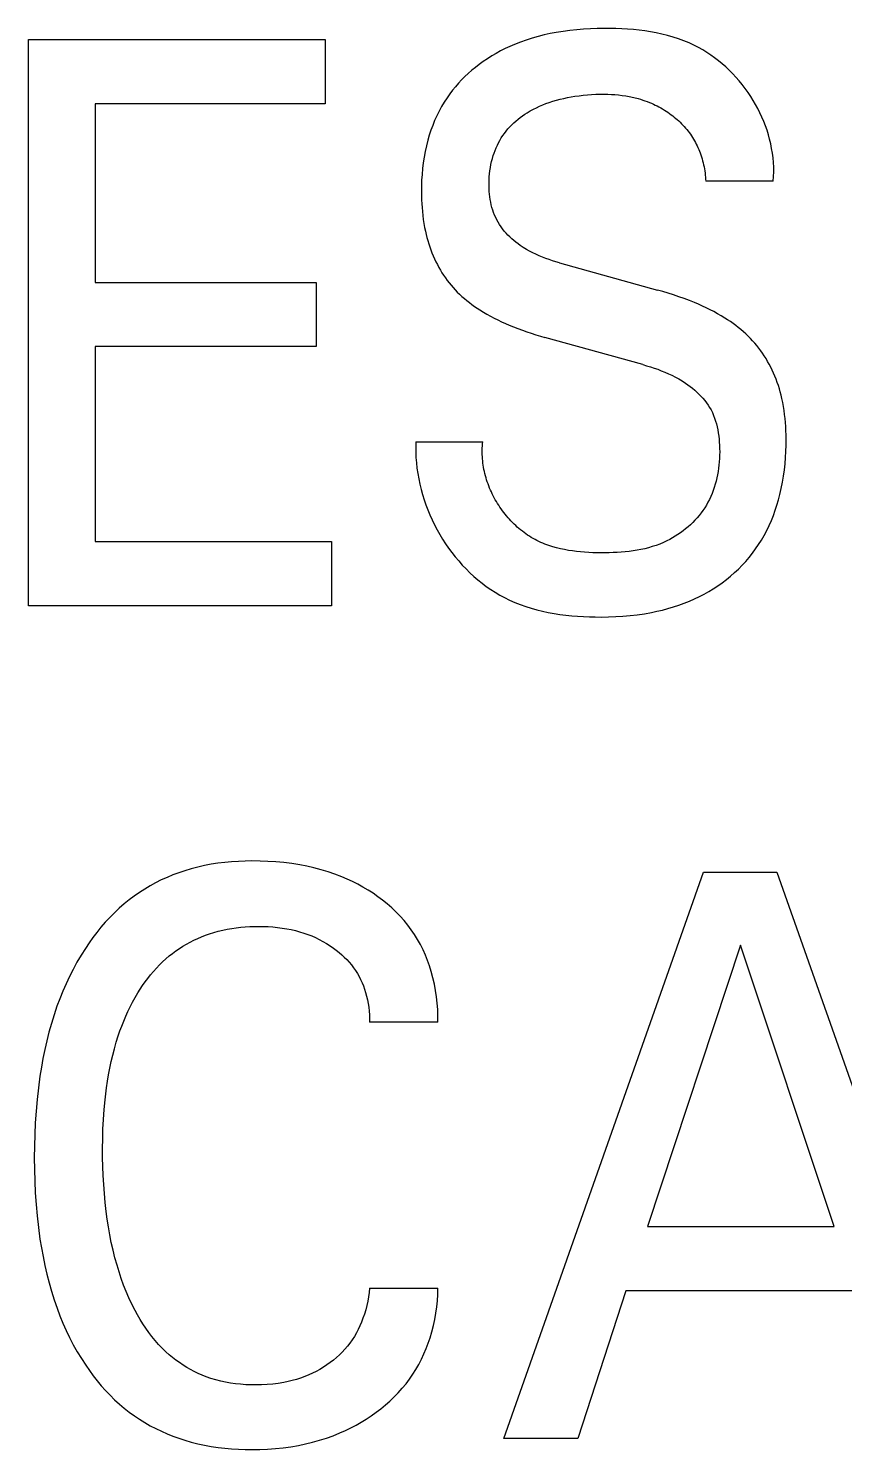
# Model space of a CAD drawing. Extents: x 10 to 622, y -523 to 292.
# Drawn here: x 264.551 to 265.048, y 101.965 to 102.829 of the extents above; entities that cross this region are included whole.
import ezdxf

# ---------------------------------------------------------------- set-up
doc = ezdxf.new("R2010")
doc.units = 0
doc.header["$LTSCALE"] = 5
doc.header["$MEASUREMENT"] = 0
doc.layers.get('0').update_dxf_attribs({"linetype": 'CONTINUOUS'})

msp = doc.modelspace()

# ---------------------------------------------------------------- linework, layer by layer
at = {"color": 7, "linetype": 'Continuous'}
for p, q in [((264.87226, 102.8264), (264.86855, 102.82569)), ((264.87637, 102.82707), (264.87226, 102.8264)), ((264.88051, 102.82763), (264.87637, 102.82707)), ((264.88466, 102.82807), (264.88051, 102.82763)), ((264.88882, 102.8284), (264.88466, 102.82807)), ((264.893, 102.82864), (264.88882, 102.8284)), ((264.8972, 102.82878), (264.893, 102.82864)), ((264.90142, 102.82884), (264.8972, 102.82878)), ((264.90495, 102.82883), (264.90142, 102.82884)), ((264.90848, 102.82876), (264.90495, 102.82883)), ((264.91202, 102.82863), (264.90848, 102.82876)), ((264.91556, 102.82842), (264.91202, 102.82863)), ((264.9191, 102.82815), (264.91556, 102.82842)), ((264.92262, 102.82778), (264.9191, 102.82815)), ((264.92613, 102.82734), (264.92262, 102.82778)), ((264.92961, 102.8268), (264.92613, 102.82734)), ((264.93307, 102.82616), (264.92961, 102.8268)), ((264.93651, 102.82542), (264.93307, 102.82616)), ((264.55126, 102.47779), (264.55126, 102.82201)), ((264.55126, 102.82201), (264.73169, 102.82201)), ((264.73169, 102.82201), (264.73169, 102.78298)), ((264.84401, 102.81785), (264.8412, 102.81654)), ((264.84687, 102.81908), (264.84401, 102.81785)), ((264.85039, 102.82047), (264.84687, 102.81908)), ((264.85395, 102.82174), (264.85039, 102.82047)), ((264.85756, 102.8229), (264.85395, 102.82174)), ((264.8612, 102.82394), (264.85756, 102.8229)), ((264.86486, 102.82487), (264.8612, 102.82394)), ((264.86855, 102.82569), (264.86486, 102.82487)), ((264.9399, 102.82458), (264.93651, 102.82542)), ((264.94326, 102.82361), (264.9399, 102.82458)), ((264.94657, 102.82253), (264.94326, 102.82361)), ((264.94984, 102.82132), (264.94657, 102.82253)), ((264.95305, 102.81999), (264.94984, 102.82132)), ((264.9562, 102.81851), (264.95305, 102.81999)), ((264.95876, 102.81719), (264.9562, 102.81851)), ((264.83036, 102.81044), (264.82778, 102.80871)), ((264.833, 102.81209), (264.83036, 102.81044)), ((264.83569, 102.81366), (264.833, 102.81209)), ((264.83842, 102.81514), (264.83569, 102.81366)), ((264.8412, 102.81654), (264.83842, 102.81514)), ((264.96128, 102.81576), (264.95876, 102.81719)), ((264.96375, 102.81425), (264.96128, 102.81576)), ((264.96617, 102.81265), (264.96375, 102.81425)), ((264.96854, 102.81096), (264.96617, 102.81265)), ((264.97085, 102.80919), (264.96854, 102.81096)), ((264.9731, 102.80734), (264.97085, 102.80919)), ((264.81874, 102.80151), (264.81668, 102.79958)), ((264.82085, 102.80337), (264.81874, 102.80151)), ((264.82303, 102.80516), (264.82085, 102.80337)), ((264.82526, 102.80689), (264.82303, 102.80516)), ((264.82778, 102.80871), (264.82526, 102.80689)), ((264.9753, 102.80541), (264.9731, 102.80734)), ((264.97743, 102.80341), (264.9753, 102.80541)), ((264.9795, 102.80133), (264.97743, 102.80341)), ((264.98151, 102.79919), (264.9795, 102.80133)), ((264.8109, 102.79342), (264.80912, 102.79123)), ((264.81276, 102.79553), (264.8109, 102.79342)), ((264.81468, 102.79759), (264.81276, 102.79553)), ((264.81668, 102.79958), (264.81468, 102.79759)), ((264.98344, 102.79698), (264.98151, 102.79919)), ((264.98531, 102.7947), (264.98344, 102.79698)), ((264.9871, 102.79237), (264.98531, 102.7947)), ((264.98882, 102.78998), (264.9871, 102.79237)), ((264.59175, 102.78298), (264.59175, 102.67442)), ((264.73169, 102.78298), (264.59175, 102.78298)), ((264.80408, 102.78404), (264.80247, 102.78133)), ((264.8058, 102.78669), (264.80408, 102.78404)), ((264.80742, 102.78899), (264.8058, 102.78669)), ((264.80912, 102.79123), (264.80742, 102.78899)), ((264.86401, 102.78236), (264.86597, 102.78313)), ((264.86597, 102.78313), (264.86794, 102.78385)), ((264.86794, 102.78385), (264.87012, 102.78456)), ((264.87012, 102.78456), (264.87232, 102.78521)), ((264.87232, 102.78521), (264.87454, 102.7858)), ((264.87454, 102.7858), (264.87677, 102.78632)), ((264.87677, 102.78632), (264.87902, 102.7868)), ((264.87902, 102.7868), (264.88127, 102.78722)), ((264.88127, 102.78722), (264.88354, 102.78759)), ((264.88354, 102.78759), (264.88608, 102.78794)), ((264.88608, 102.78794), (264.88862, 102.78824)), ((264.88862, 102.78824), (264.89117, 102.78847)), ((264.89117, 102.78847), (264.89373, 102.78865)), ((264.89373, 102.78865), (264.89629, 102.78877)), ((264.89629, 102.78877), (264.89885, 102.78883)), ((264.89885, 102.78883), (264.90142, 102.78883)), ((264.90142, 102.78883), (264.90359, 102.78879)), ((264.90359, 102.78879), (264.90577, 102.7887)), ((264.90577, 102.7887), (264.90794, 102.78857)), ((264.90794, 102.78857), (264.91011, 102.78838)), ((264.91011, 102.78838), (264.91227, 102.78813)), ((264.91227, 102.78813), (264.91443, 102.78782)), ((264.91443, 102.78782), (264.91657, 102.78745)), ((264.91657, 102.78745), (264.91935, 102.78686)), ((264.91935, 102.78686), (264.9221, 102.78615)), ((264.9221, 102.78615), (264.92347, 102.78575)), ((264.92347, 102.78575), (264.92482, 102.78532)), ((264.92482, 102.78532), (264.92617, 102.78486)), ((264.92617, 102.78486), (264.9275, 102.78437)), ((264.9275, 102.78437), (264.92883, 102.78385)), ((264.92883, 102.78385), (264.93014, 102.7833)), ((264.93014, 102.7833), (264.93129, 102.78279)), ((264.99047, 102.78753), (264.98882, 102.78998)), ((264.99199, 102.7851), (264.99047, 102.78753)), ((264.99344, 102.78262), (264.99199, 102.7851)), ((264.79957, 102.77572), (264.79827, 102.77284)), ((264.80096, 102.77855), (264.79957, 102.77572)), ((264.80247, 102.78133), (264.80096, 102.77855)), ((264.84899, 102.77364), (264.85035, 102.7747)), ((264.85035, 102.7747), (264.85175, 102.77571)), ((264.85175, 102.77571), (264.85318, 102.77668)), ((264.85318, 102.77668), (264.85463, 102.77761)), ((264.85463, 102.77761), (264.85645, 102.77869)), ((264.85645, 102.77869), (264.85829, 102.7797)), ((264.85829, 102.7797), (264.86017, 102.78065)), ((264.86017, 102.78065), (264.86208, 102.78154)), ((264.86208, 102.78154), (264.86401, 102.78236)), ((264.93129, 102.78279), (264.93243, 102.78225)), ((264.93243, 102.78225), (264.93356, 102.78169)), ((264.93356, 102.78169), (264.93467, 102.78111)), ((264.93467, 102.78111), (264.93578, 102.7805)), ((264.93578, 102.7805), (264.93687, 102.77988)), ((264.93687, 102.77988), (264.93795, 102.77922)), ((264.93795, 102.77922), (264.93901, 102.77855)), ((264.93901, 102.77855), (264.94006, 102.77785)), ((264.94006, 102.77785), (264.9411, 102.77713)), ((264.9411, 102.77713), (264.94212, 102.77639)), ((264.94212, 102.77639), (264.94307, 102.77567)), ((264.94307, 102.77567), (264.94401, 102.77493)), ((264.94401, 102.77493), (264.94493, 102.77416)), ((264.9948, 102.7801), (264.99344, 102.78262)), ((264.99609, 102.77753), (264.9948, 102.7801)), ((264.99729, 102.77493), (264.99609, 102.77753)), ((264.99841, 102.77229), (264.99729, 102.77493)), ((264.79599, 102.76695), (264.795, 102.76394)), ((264.79708, 102.76991), (264.79599, 102.76695)), ((264.79827, 102.77284), (264.79708, 102.76991)), ((264.84068, 102.76502), (264.84169, 102.76636)), ((264.84169, 102.76636), (264.84279, 102.76769)), ((264.84279, 102.76769), (264.84394, 102.76897)), ((264.84394, 102.76897), (264.84513, 102.7702)), ((264.84513, 102.7702), (264.84638, 102.7714)), ((264.84638, 102.7714), (264.84766, 102.77254)), ((264.84766, 102.77254), (264.84899, 102.77364)), ((264.94493, 102.77416), (264.94584, 102.77338)), ((264.94584, 102.77338), (264.94673, 102.77258)), ((264.94673, 102.77258), (264.9476, 102.77176)), ((264.9476, 102.77176), (264.94845, 102.77092)), ((264.94845, 102.77092), (264.94929, 102.77007)), ((264.94929, 102.77007), (264.9501, 102.76919)), ((264.9501, 102.76919), (264.95089, 102.76829)), ((264.95089, 102.76829), (264.95166, 102.76738)), ((264.95166, 102.76738), (264.9524, 102.76645)), ((264.9524, 102.76645), (264.95312, 102.76549)), ((264.99944, 102.76962), (264.99841, 102.77229)), ((265.00038, 102.76691), (264.99944, 102.76962)), ((265.00123, 102.76418), (265.00038, 102.76691)), ((264.79324, 102.7575), (264.79249, 102.75406)), ((264.79412, 102.76091), (264.79324, 102.7575)), ((264.795, 102.76394), (264.79412, 102.76091)), ((264.8357, 102.75622), (264.8364, 102.75776)), ((264.8364, 102.75776), (264.83715, 102.75928)), ((264.83715, 102.75928), (264.83795, 102.76076)), ((264.83795, 102.76076), (264.83881, 102.76222)), ((264.83881, 102.76222), (264.83971, 102.76364)), ((264.83971, 102.76364), (264.84068, 102.76502)), ((264.95312, 102.76549), (264.9538, 102.76454)), ((264.9538, 102.76454), (264.95446, 102.76357)), ((264.95446, 102.76357), (264.9551, 102.76259)), ((264.9551, 102.76259), (264.95571, 102.76159)), ((264.95571, 102.76159), (264.95629, 102.76057)), ((264.95629, 102.76057), (264.95686, 102.75954)), ((264.95686, 102.75954), (264.95739, 102.7585)), ((264.95739, 102.7585), (264.95791, 102.75744)), ((264.95791, 102.75744), (264.9584, 102.75637)), ((265.00198, 102.76143), (265.00123, 102.76418)), ((265.00264, 102.75865), (265.00198, 102.76143)), ((265.0032, 102.75585), (265.00264, 102.75865)), ((264.79186, 102.7506), (264.79133, 102.74712)), ((264.79249, 102.75406), (264.79186, 102.7506)), ((264.83292, 102.74787), (264.83339, 102.74968)), ((264.83339, 102.74968), (264.83393, 102.75148)), ((264.83393, 102.75148), (264.83447, 102.75308)), ((264.83447, 102.75308), (264.83506, 102.75466)), ((264.83506, 102.75466), (264.8357, 102.75622)), ((264.9584, 102.75637), (264.95886, 102.75529)), ((264.95886, 102.75529), (264.9593, 102.7542)), ((264.9593, 102.7542), (264.95972, 102.7531)), ((264.95972, 102.7531), (264.96011, 102.752)), ((264.96011, 102.752), (264.96051, 102.75079)), ((264.96051, 102.75079), (264.96088, 102.74958)), ((264.96088, 102.74958), (264.96122, 102.74836)), ((264.96122, 102.74836), (264.96153, 102.74713)), ((265.00366, 102.75303), (265.0032, 102.75585)), ((265.00402, 102.75019), (265.00366, 102.75303)), ((265.00428, 102.74735), (265.00402, 102.75019)), ((264.7906, 102.74012), (264.79038, 102.7366)), ((264.79092, 102.74363), (264.7906, 102.74012)), ((264.79133, 102.74712), (264.79092, 102.74363)), ((264.83149, 102.73862), (264.83165, 102.74049)), ((264.83165, 102.74049), (264.83188, 102.74235)), ((264.83188, 102.74235), (264.83216, 102.74421)), ((264.83216, 102.74421), (264.83251, 102.74604)), ((264.83251, 102.74604), (264.83292, 102.74787)), ((264.96153, 102.74713), (264.96182, 102.74589)), ((264.96182, 102.74589), (264.96208, 102.74465)), ((264.96208, 102.74465), (264.96231, 102.74341)), ((264.96231, 102.74341), (264.96251, 102.74216)), ((264.96251, 102.74216), (264.96268, 102.74091)), ((264.96268, 102.74091), (264.96283, 102.73966)), ((264.96283, 102.73966), (264.96295, 102.7384)), ((265.00443, 102.74449), (265.00428, 102.74735)), ((265.0044, 102.73876), (265.00447, 102.74163)), ((265.00447, 102.74163), (265.00443, 102.74449)), ((264.79026, 102.73308), (264.79022, 102.72955)), ((264.79038, 102.7366), (264.79026, 102.73308)), ((264.83133, 102.73486), (264.83138, 102.73674)), ((264.83134, 102.73297), (264.83133, 102.73486)), ((264.8314, 102.73132), (264.83134, 102.73297)), ((264.83138, 102.73674), (264.83149, 102.73862)), ((264.8315, 102.72968), (264.8314, 102.73132)), ((264.96295, 102.7384), (264.96304, 102.73715)), ((264.96304, 102.73715), (264.9631, 102.73589)), ((265.00422, 102.73589), (264.9631, 102.73589)), ((265.00422, 102.73589), (265.0044, 102.73876)), ((264.79022, 102.72955), (264.79025, 102.72713)), ((264.79025, 102.72713), (264.79032, 102.72471)), ((264.79032, 102.72471), (264.79043, 102.72229)), ((264.83165, 102.72803), (264.8315, 102.72968)), ((264.83184, 102.7264), (264.83165, 102.72803)), ((264.83209, 102.72477), (264.83184, 102.7264)), ((264.83238, 102.72315), (264.83209, 102.72477)), ((264.83274, 102.72155), (264.83238, 102.72315)), ((264.79043, 102.72229), (264.79059, 102.71988)), ((264.79059, 102.71988), (264.7908, 102.71747)), ((264.7908, 102.71747), (264.79105, 102.71506)), ((264.79105, 102.71506), (264.79137, 102.71267)), ((264.83314, 102.71996), (264.83274, 102.72155)), ((264.83361, 102.7184), (264.83314, 102.71996)), ((264.83414, 102.71685), (264.83361, 102.7184)), ((264.83473, 102.71534), (264.83414, 102.71685)), ((264.83538, 102.71385), (264.83473, 102.71534)), ((264.8361, 102.71239), (264.83538, 102.71385)), ((264.79137, 102.71267), (264.79173, 102.71028)), ((264.79173, 102.71028), (264.79216, 102.7079)), ((264.79216, 102.7079), (264.79265, 102.70554)), ((264.79265, 102.70554), (264.79309, 102.70362)), ((264.83688, 102.71097), (264.8361, 102.71239)), ((264.83773, 102.70959), (264.83688, 102.71097)), ((264.83864, 102.70824), (264.83773, 102.70959)), ((264.83961, 102.70693), (264.83864, 102.70824)), ((264.84064, 102.70565), (264.83961, 102.70693)), ((264.84171, 102.70442), (264.84064, 102.70565)), ((264.79309, 102.70362), (264.79357, 102.70171)), ((264.79357, 102.70171), (264.7941, 102.69982)), ((264.7941, 102.69982), (264.79467, 102.69793)), ((264.79467, 102.69793), (264.79528, 102.69606)), ((264.84283, 102.70322), (264.84171, 102.70442)), ((264.84399, 102.70206), (264.84283, 102.70322)), ((264.8452, 102.70094), (264.84399, 102.70206)), ((264.84644, 102.69986), (264.8452, 102.70094)), ((264.84772, 102.69882), (264.84644, 102.69986)), ((264.84903, 102.69782), (264.84772, 102.69882)), ((264.85037, 102.69686), (264.84903, 102.69782)), ((264.85219, 102.69565), (264.85037, 102.69686)), ((264.79528, 102.69606), (264.79594, 102.69421)), ((264.79594, 102.69421), (264.79664, 102.69237)), ((264.79664, 102.69237), (264.79739, 102.69055)), ((264.79739, 102.69055), (264.79819, 102.68874)), ((264.79819, 102.68874), (264.79903, 102.68696)), ((264.85405, 102.69451), (264.85219, 102.69565)), ((264.85595, 102.69344), (264.85405, 102.69451)), ((264.85788, 102.69244), (264.85595, 102.69344)), ((264.85984, 102.6915), (264.85788, 102.69244)), ((264.86183, 102.69062), (264.85984, 102.6915)), ((264.86384, 102.68979), (264.86183, 102.69062)), ((264.86587, 102.68901), (264.86384, 102.68979)), ((264.86792, 102.68829), (264.86587, 102.68901)), ((264.86998, 102.68761), (264.86792, 102.68829)), ((264.79903, 102.68696), (264.79992, 102.68521)), ((264.79992, 102.68521), (264.80081, 102.68355)), ((264.80081, 102.68355), (264.80175, 102.68192)), ((264.80175, 102.68192), (264.80273, 102.68032)), ((264.80273, 102.68032), (264.80375, 102.67874)), ((264.87206, 102.68697), (264.86998, 102.68761)), ((264.87414, 102.68637), (264.87206, 102.68697)), ((264.87414, 102.68637), (264.93373, 102.66978)), ((264.59175, 102.67442), (264.72623, 102.67442)), ((264.72623, 102.67442), (264.72623, 102.63539)), ((264.80375, 102.67874), (264.80482, 102.67719)), ((264.80482, 102.67719), (264.80592, 102.67567)), ((264.80592, 102.67567), (264.80707, 102.67418)), ((264.80707, 102.67418), (264.80825, 102.67272)), ((264.80825, 102.67272), (264.80948, 102.6713)), ((264.80948, 102.6713), (264.81074, 102.66991)), ((264.81074, 102.66991), (264.81204, 102.66856)), ((264.81204, 102.66856), (264.81344, 102.6672)), ((264.81344, 102.6672), (264.81487, 102.66588)), ((264.81487, 102.66588), (264.81634, 102.6646)), ((264.81634, 102.6646), (264.81785, 102.66336)), ((264.81785, 102.66336), (264.81939, 102.66215)), ((264.81939, 102.66215), (264.82095, 102.66098)), ((264.93701, 102.66885), (264.93373, 102.66978)), ((264.94028, 102.66786), (264.93701, 102.66885)), ((264.94354, 102.66683), (264.94028, 102.66786)), ((264.94678, 102.66574), (264.94354, 102.66683)), ((264.94999, 102.66459), (264.94678, 102.66574)), ((264.95319, 102.66339), (264.94999, 102.66459)), ((264.95636, 102.66211), (264.95319, 102.66339)), ((264.95874, 102.6611), (264.95636, 102.66211)), ((264.82095, 102.66098), (264.82254, 102.65985)), ((264.82254, 102.65985), (264.82416, 102.65876)), ((264.82416, 102.65876), (264.8258, 102.65769)), ((264.8258, 102.65769), (264.82793, 102.65638)), ((264.82793, 102.65638), (264.83009, 102.65511)), ((264.83009, 102.65511), (264.83227, 102.6539)), ((264.83227, 102.6539), (264.83449, 102.65273)), ((264.9611, 102.66006), (264.95874, 102.6611)), ((264.96344, 102.65896), (264.9611, 102.66006)), ((264.96576, 102.65782), (264.96344, 102.65896)), ((264.96805, 102.65664), (264.96576, 102.65782)), ((264.97031, 102.6554), (264.96805, 102.65664)), ((264.97255, 102.65411), (264.97031, 102.6554)), ((264.97475, 102.65276), (264.97255, 102.65411)), ((264.83449, 102.65273), (264.83673, 102.65161)), ((264.83673, 102.65161), (264.83898, 102.65053)), ((264.83898, 102.65053), (264.84126, 102.6495)), ((264.84126, 102.6495), (264.84356, 102.6485)), ((264.84356, 102.6485), (264.84622, 102.64741)), ((264.84622, 102.64741), (264.84891, 102.64636)), ((264.84891, 102.64636), (264.85161, 102.64536)), ((264.85161, 102.64536), (264.85433, 102.6444)), ((264.97644, 102.65168), (264.97475, 102.65276)), ((264.97809, 102.65057), (264.97644, 102.65168)), ((264.97973, 102.64942), (264.97809, 102.65057)), ((264.98134, 102.64823), (264.97973, 102.64942)), ((264.98291, 102.64701), (264.98134, 102.64823)), ((264.98446, 102.64575), (264.98291, 102.64701)), ((264.98598, 102.64445), (264.98446, 102.64575)), ((264.85433, 102.6444), (264.85706, 102.64349)), ((264.85706, 102.64349), (264.85981, 102.64262)), ((264.85981, 102.64262), (264.86256, 102.64179)), ((264.86256, 102.64179), (264.86533, 102.641)), ((264.92492, 102.62441), (264.86533, 102.641)), ((264.98746, 102.64311), (264.98598, 102.64445)), ((264.9889, 102.64173), (264.98746, 102.64311)), ((264.99027, 102.64035), (264.9889, 102.64173)), ((264.9916, 102.63893), (264.99027, 102.64035)), ((264.99289, 102.63748), (264.9916, 102.63893)), ((264.99414, 102.63599), (264.99289, 102.63748)), ((264.99535, 102.63447), (264.99414, 102.63599)), ((264.59175, 102.63539), (264.59175, 102.51682)), ((264.72623, 102.63539), (264.59175, 102.63539)), ((264.99652, 102.63291), (264.99535, 102.63447)), ((264.99765, 102.63133), (264.99652, 102.63291)), ((264.99874, 102.62972), (264.99765, 102.63133)), ((264.99978, 102.62807), (264.99874, 102.62972)), ((265.00077, 102.6264), (264.99978, 102.62807)), ((264.92492, 102.62441), (264.92718, 102.62376)), ((264.92718, 102.62376), (264.92943, 102.62307)), ((264.92943, 102.62307), (264.93167, 102.62234)), ((264.93167, 102.62234), (264.93389, 102.62157)), ((264.93389, 102.62157), (264.9361, 102.62074)), ((264.9361, 102.62074), (264.93828, 102.61986)), ((264.93828, 102.61986), (264.94044, 102.61892)), ((264.94044, 102.61892), (264.94258, 102.61792)), ((265.00173, 102.62471), (265.00077, 102.6264)), ((265.00267, 102.62291), (265.00173, 102.62471)), ((265.00356, 102.6211), (265.00267, 102.62291)), ((265.0044, 102.61926), (265.00356, 102.6211)), ((265.00519, 102.61739), (265.0044, 102.61926)), ((264.94258, 102.61792), (264.94468, 102.61685)), ((264.94468, 102.61685), (264.94676, 102.61571)), ((264.94676, 102.61571), (264.94879, 102.6145)), ((264.94879, 102.6145), (264.95079, 102.61321)), ((264.95079, 102.61321), (264.95224, 102.61221)), ((264.95224, 102.61221), (264.95366, 102.61116)), ((264.95366, 102.61116), (264.95505, 102.61007)), ((264.95505, 102.61007), (264.9564, 102.60894)), ((265.00594, 102.61551), (265.00519, 102.61739)), ((265.00663, 102.61361), (265.00594, 102.61551)), ((265.00728, 102.61169), (265.00663, 102.61361)), ((265.00789, 102.60976), (265.00728, 102.61169)), ((264.9564, 102.60894), (264.95772, 102.60776)), ((264.95772, 102.60776), (264.95899, 102.60654)), ((264.95899, 102.60654), (264.96021, 102.60528)), ((264.96021, 102.60528), (264.96138, 102.60398)), ((264.96138, 102.60398), (264.9625, 102.60263)), ((264.9625, 102.60263), (264.96355, 102.60125)), ((265.00844, 102.60781), (265.00789, 102.60976)), ((265.00895, 102.60586), (265.00844, 102.60781)), ((265.00942, 102.60389), (265.00895, 102.60586)), ((265.00993, 102.60146), (265.00942, 102.60389)), ((265.01037, 102.59903), (265.00993, 102.60146)), ((264.96355, 102.60125), (264.96454, 102.59983)), ((264.96454, 102.59983), (264.96547, 102.59837)), ((264.96547, 102.59837), (264.96632, 102.59687)), ((264.96632, 102.59687), (264.96714, 102.59523)), ((264.96714, 102.59523), (264.96787, 102.59356)), ((264.96787, 102.59356), (264.96853, 102.59185)), ((265.01076, 102.59658), (265.01037, 102.59903)), ((265.01109, 102.59413), (265.01076, 102.59658)), ((265.01136, 102.59166), (265.01109, 102.59413)), ((264.96853, 102.59185), (264.96911, 102.5901)), ((264.96911, 102.5901), (264.96962, 102.58833)), ((264.96962, 102.58833), (264.97006, 102.58653)), ((264.97006, 102.58653), (264.97044, 102.58471)), ((264.97044, 102.58471), (264.97076, 102.58287)), ((265.01158, 102.58919), (265.01136, 102.59166)), ((265.01174, 102.58672), (265.01158, 102.58919)), ((265.01187, 102.58424), (265.01174, 102.58672)), ((265.01194, 102.58176), (265.01187, 102.58424)), ((264.78687, 102.57757), (264.78677, 102.57435)), ((264.78687, 102.57757), (264.82757, 102.57757)), ((264.82732, 102.57497), (264.82743, 102.57627)), ((264.82743, 102.57627), (264.82757, 102.57757)), ((264.97076, 102.58287), (264.97101, 102.58101)), ((264.97101, 102.58101), (264.97122, 102.57914)), ((264.97122, 102.57914), (264.97138, 102.57726)), ((264.97138, 102.57726), (264.97149, 102.57537)), ((265.01186, 102.5717), (265.01196, 102.57549)), ((265.01198, 102.57928), (265.01194, 102.58176)), ((265.01196, 102.57549), (265.01198, 102.57928)), ((264.78677, 102.57435), (264.78679, 102.57113)), ((264.78679, 102.57113), (264.78693, 102.5679)), ((264.78693, 102.5679), (264.78717, 102.56467)), ((264.8272, 102.57106), (264.82721, 102.57236)), ((264.82722, 102.56976), (264.8272, 102.57106)), ((264.82721, 102.57236), (264.82725, 102.57367)), ((264.82728, 102.56845), (264.82722, 102.56976)), ((264.82725, 102.57367), (264.82732, 102.57497)), ((264.82737, 102.56715), (264.82728, 102.56845)), ((264.82749, 102.56585), (264.82737, 102.56715)), ((264.97148, 102.56734), (264.97136, 102.56535)), ((264.97156, 102.56935), (264.97148, 102.56734)), ((264.97149, 102.57537), (264.97156, 102.57337)), ((264.97156, 102.57337), (264.97159, 102.57136)), ((264.97159, 102.57136), (264.97156, 102.56935)), ((265.01135, 102.56415), (265.01165, 102.56792)), ((265.01165, 102.56792), (265.01186, 102.5717)), ((264.78717, 102.56467), (264.78753, 102.56144)), ((264.78753, 102.56144), (264.788, 102.55821)), ((264.788, 102.55821), (264.78857, 102.55499)), ((264.82764, 102.56456), (264.82749, 102.56585)), ((264.82782, 102.56327), (264.82764, 102.56456)), ((264.82803, 102.56198), (264.82782, 102.56327)), ((264.82827, 102.56069), (264.82803, 102.56198)), ((264.82854, 102.55941), (264.82827, 102.56069)), ((264.82884, 102.55814), (264.82854, 102.55941)), ((264.97065, 102.5594), (264.9703, 102.55744)), ((264.97094, 102.56137), (264.97065, 102.5594)), ((264.97118, 102.56335), (264.97094, 102.56137)), ((264.97136, 102.56535), (264.97118, 102.56335)), ((265.01043, 102.55664), (265.01094, 102.56039)), ((265.01094, 102.56039), (265.01135, 102.56415)), ((264.78857, 102.55499), (264.78925, 102.55179)), ((264.78925, 102.55179), (264.79003, 102.5486)), ((264.82917, 102.55687), (264.82884, 102.55814)), ((264.82952, 102.5556), (264.82917, 102.55687)), ((264.8299, 102.55435), (264.82952, 102.5556)), ((264.83031, 102.5531), (264.8299, 102.55435)), ((264.83075, 102.55186), (264.83031, 102.5531)), ((264.83121, 102.55063), (264.83075, 102.55186)), ((264.8317, 102.54941), (264.83121, 102.55063)), ((264.96833, 102.54978), (264.96769, 102.54792)), ((264.96892, 102.55167), (264.96833, 102.54978)), ((264.96944, 102.55357), (264.96892, 102.55167)), ((264.9699, 102.5555), (264.96944, 102.55357)), ((264.9703, 102.55744), (264.9699, 102.5555)), ((265.00908, 102.54919), (265.00981, 102.55291)), ((265.00981, 102.55291), (265.01043, 102.55664)), ((264.79003, 102.5486), (264.79091, 102.54543)), ((264.79091, 102.54543), (264.79189, 102.54228)), ((264.79189, 102.54228), (264.79297, 102.53916)), ((264.83221, 102.54819), (264.8317, 102.54941)), ((264.83275, 102.54699), (264.83221, 102.54819)), ((264.83332, 102.5458), (264.83275, 102.54699)), ((264.8339, 102.54462), (264.83332, 102.5458)), ((264.83452, 102.54345), (264.8339, 102.54462)), ((264.83515, 102.5423), (264.83452, 102.54345)), ((264.83581, 102.54116), (264.83515, 102.5423)), ((264.8365, 102.54003), (264.83581, 102.54116)), ((264.96537, 102.54251), (264.96447, 102.54076)), ((264.96621, 102.54428), (264.96537, 102.54251)), ((264.96698, 102.54609), (264.96621, 102.54428)), ((264.96769, 102.54792), (264.96698, 102.54609)), ((265.00644, 102.53905), (265.00738, 102.54226)), ((265.00738, 102.54226), (265.00823, 102.5455)), ((265.00823, 102.5455), (265.00908, 102.54919)), ((264.79297, 102.53916), (264.79415, 102.53607)), ((264.79415, 102.53607), (264.79541, 102.53301)), ((264.79541, 102.53301), (264.79678, 102.52999)), ((264.83722, 102.53889), (264.8365, 102.54003)), ((264.83796, 102.53776), (264.83722, 102.53889)), ((264.83873, 102.53665), (264.83796, 102.53776)), ((264.83952, 102.53556), (264.83873, 102.53665)), ((264.84033, 102.53449), (264.83952, 102.53556)), ((264.84116, 102.53343), (264.84033, 102.53449)), ((264.84202, 102.53239), (264.84116, 102.53343)), ((264.84289, 102.53137), (264.84202, 102.53239)), ((264.95908, 102.53275), (264.95783, 102.53127)), ((264.96027, 102.53427), (264.95908, 102.53275)), ((264.96141, 102.53582), (264.96027, 102.53427)), ((264.96248, 102.53742), (264.96141, 102.53582)), ((264.9635, 102.53905), (264.96248, 102.53742)), ((264.96447, 102.54076), (264.9635, 102.53905)), ((265.00301, 102.52961), (265.00426, 102.53272)), ((265.00426, 102.53272), (265.0054, 102.53587)), ((265.0054, 102.53587), (265.00644, 102.53905)), ((264.79678, 102.52999), (264.79823, 102.52701)), ((264.79823, 102.52701), (264.79977, 102.52407)), ((264.79977, 102.52407), (264.8014, 102.52118)), ((264.84379, 102.53037), (264.84289, 102.53137)), ((264.8447, 102.52939), (264.84379, 102.53037)), ((264.84563, 102.52843), (264.8447, 102.52939)), ((264.84658, 102.52749), (264.84563, 102.52843)), ((264.84755, 102.52657), (264.84658, 102.52749)), ((264.84854, 102.52568), (264.84755, 102.52657)), ((264.84955, 102.52481), (264.84854, 102.52568)), ((264.85057, 102.52396), (264.84955, 102.52481)), ((264.85161, 102.52314), (264.85057, 102.52396)), ((264.95086, 102.52454), (264.94934, 102.52334)), ((264.95234, 102.52579), (264.95086, 102.52454)), ((264.95379, 102.52709), (264.95234, 102.52579)), ((264.95518, 102.52844), (264.95379, 102.52709)), ((264.95653, 102.52983), (264.95518, 102.52844)), ((264.95783, 102.53127), (264.95653, 102.52983)), ((265.00021, 102.52354), (265.00166, 102.52655)), ((265.00166, 102.52655), (265.00301, 102.52961)), ((264.59175, 102.51682), (264.73547, 102.51682)), ((264.73547, 102.51682), (264.73547, 102.47779)), ((264.8014, 102.52118), (264.80311, 102.51834)), ((264.80311, 102.51834), (264.80491, 102.51556)), ((264.80491, 102.51556), (264.80679, 102.51284)), ((264.85267, 102.52234), (264.85161, 102.52314)), ((264.85374, 102.52157), (264.85267, 102.52234)), ((264.85483, 102.52082), (264.85374, 102.52157)), ((264.85593, 102.5201), (264.85483, 102.52082)), ((264.85705, 102.51941), (264.85593, 102.5201)), ((264.85818, 102.51875), (264.85705, 102.51941)), ((264.85932, 102.51811), (264.85818, 102.51875)), ((264.86048, 102.5175), (264.85932, 102.51811)), ((264.86166, 102.51692), (264.86048, 102.5175)), ((264.86285, 102.51637), (264.86166, 102.51692)), ((264.86406, 102.51584), (264.86285, 102.51637)), ((264.86528, 102.51535), (264.86406, 102.51584)), ((264.8665, 102.51488), (264.86528, 102.51535)), ((264.93513, 102.51534), (264.9329, 102.51451)), ((264.93734, 102.51625), (264.93513, 102.51534)), ((264.93951, 102.51726), (264.93734, 102.51625)), ((264.94122, 102.51813), (264.93951, 102.51726)), ((264.9429, 102.51906), (264.94122, 102.51813)), ((264.94455, 102.52005), (264.9429, 102.51906)), ((264.94618, 102.52109), (264.94455, 102.52005)), ((264.94778, 102.52219), (264.94618, 102.52109)), ((264.94934, 102.52334), (264.94778, 102.52219)), ((264.99344, 102.51233), (264.99525, 102.51498)), ((264.99525, 102.51498), (264.99697, 102.51769)), ((264.99697, 102.51769), (264.99865, 102.52058)), ((264.99865, 102.52058), (265.00021, 102.52354)), ((264.80679, 102.51284), (264.80875, 102.51017)), ((264.80875, 102.51017), (264.81079, 102.50758)), ((264.81079, 102.50758), (264.8129, 102.50505)), ((264.86774, 102.51444), (264.8665, 102.51488)), ((264.87005, 102.51369), (264.86774, 102.51444)), ((264.8724, 102.51302), (264.87005, 102.51369)), ((264.87477, 102.51244), (264.8724, 102.51302)), ((264.87718, 102.51193), (264.87477, 102.51244)), ((264.8796, 102.51149), (264.87718, 102.51193)), ((264.88205, 102.51111), (264.8796, 102.51149)), ((264.88451, 102.5108), (264.88205, 102.51111)), ((264.88699, 102.51055), (264.88451, 102.5108)), ((264.88949, 102.51035), (264.88699, 102.51055)), ((264.89199, 102.5102), (264.88949, 102.51035)), ((264.8945, 102.51009), (264.89199, 102.5102)), ((264.89701, 102.51002), (264.8945, 102.51009)), ((264.89953, 102.50999), (264.89701, 102.51002)), ((264.90198, 102.51), (264.89953, 102.50999)), ((264.90444, 102.51003), (264.90198, 102.51)), ((264.90688, 102.5101), (264.90444, 102.51003)), ((264.90932, 102.51022), (264.90688, 102.5101)), ((264.91175, 102.51038), (264.90932, 102.51022)), ((264.91417, 102.51059), (264.91175, 102.51038)), ((264.91658, 102.51085), (264.91417, 102.51059)), ((264.91897, 102.51117), (264.91658, 102.51085)), ((264.92135, 102.51156), (264.91897, 102.51117)), ((264.9237, 102.512), (264.92135, 102.51156)), ((264.92604, 102.51252), (264.9237, 102.512)), ((264.92835, 102.5131), (264.92604, 102.51252)), ((264.93064, 102.51377), (264.92835, 102.5131)), ((264.9329, 102.51451), (264.93064, 102.51377)), ((264.98742, 102.5048), (264.98952, 102.50724)), ((264.98952, 102.50724), (264.99152, 102.50975)), ((264.99152, 102.50975), (264.99344, 102.51233)), ((264.8129, 102.50505), (264.81509, 102.50259)), ((264.81509, 102.50259), (264.81735, 102.50021)), ((264.81735, 102.50021), (264.81968, 102.49791)), ((264.81968, 102.49791), (264.82208, 102.4957)), ((264.9782, 102.49584), (264.98062, 102.49796)), ((264.98062, 102.49796), (264.98297, 102.50016)), ((264.98297, 102.50016), (264.98524, 102.50244)), ((264.98524, 102.50244), (264.98742, 102.5048)), ((264.82208, 102.4957), (264.82455, 102.49357)), ((264.82455, 102.49357), (264.82708, 102.49153)), ((264.82708, 102.49153), (264.82968, 102.48958)), ((264.82968, 102.48958), (264.83234, 102.48773)), ((264.96772, 102.48819), (264.97044, 102.48997)), ((264.97044, 102.48997), (264.9731, 102.49184)), ((264.9731, 102.49184), (264.97568, 102.4938)), ((264.97568, 102.4938), (264.9782, 102.49584)), ((264.83234, 102.48773), (264.83506, 102.48598)), ((264.83506, 102.48598), (264.83783, 102.48434)), ((264.83783, 102.48434), (264.84067, 102.48281)), ((264.84067, 102.48281), (264.84383, 102.48125)), ((264.84383, 102.48125), (264.84705, 102.47983)), ((264.94996, 102.47935), (264.95316, 102.48063)), ((264.95316, 102.48063), (264.95632, 102.48202)), ((264.95632, 102.48202), (264.95924, 102.48342)), ((264.95924, 102.48342), (264.96212, 102.48492)), ((264.96212, 102.48492), (264.96495, 102.48651)), ((264.96495, 102.48651), (264.96772, 102.48819)), ((264.73547, 102.47779), (264.55126, 102.47779)), ((264.84705, 102.47983), (264.85033, 102.47853)), ((264.85033, 102.47853), (264.85366, 102.47735)), ((264.85366, 102.47735), (264.85703, 102.47629)), ((264.85703, 102.47629), (264.86045, 102.47534)), ((264.86045, 102.47534), (264.86391, 102.47449)), ((264.86391, 102.47449), (264.8674, 102.47375)), ((264.8674, 102.47375), (264.87092, 102.47311)), ((264.87092, 102.47311), (264.87446, 102.47256)), ((264.87446, 102.47256), (264.87802, 102.4721)), ((264.87802, 102.4721), (264.8816, 102.47172)), ((264.91274, 102.47145), (264.91711, 102.47183)), ((264.91711, 102.47183), (264.92145, 102.47233)), ((264.92145, 102.47233), (264.92578, 102.47296)), ((264.92578, 102.47296), (264.93009, 102.47373)), ((264.93009, 102.47373), (264.93346, 102.47443)), ((264.93346, 102.47443), (264.93681, 102.47522)), ((264.93681, 102.47522), (264.94014, 102.47611)), ((264.94014, 102.47611), (264.94344, 102.47709)), ((264.94344, 102.47709), (264.94672, 102.47817)), ((264.94672, 102.47817), (264.94996, 102.47935)), ((264.8816, 102.47172), (264.88518, 102.47143)), ((264.88518, 102.47143), (264.88877, 102.47121)), ((264.88877, 102.47121), (264.89236, 102.47106)), ((264.89236, 102.47106), (264.89595, 102.47098)), ((264.89595, 102.47098), (264.89953, 102.47096)), ((264.89953, 102.47096), (264.90395, 102.47102)), ((264.90395, 102.47102), (264.90836, 102.47118)), ((264.90836, 102.47118), (264.91274, 102.47145)), ((264.6463, 102.31673), (264.64267, 102.31551)), ((264.65028, 102.31791), (264.6463, 102.31673)), ((264.65429, 102.31894), (264.65028, 102.31791)), ((264.65834, 102.31984), (264.65429, 102.31894)), ((264.66241, 102.3206), (264.65834, 102.31984)), ((264.66651, 102.32123), (264.66241, 102.3206)), ((264.67063, 102.32173), (264.66651, 102.32123)), ((264.67477, 102.32212), (264.67063, 102.32173)), ((264.67891, 102.3224), (264.67477, 102.32212)), ((264.68306, 102.32257), (264.67891, 102.3224)), ((264.68721, 102.32264), (264.68306, 102.32257)), ((264.69208, 102.32259), (264.68721, 102.32264)), ((264.69694, 102.32241), (264.69208, 102.32259)), ((264.70179, 102.32209), (264.69694, 102.32241)), ((264.70662, 102.32162), (264.70179, 102.32209)), ((264.71144, 102.321), (264.70662, 102.32162)), ((264.71623, 102.32022), (264.71144, 102.321)), ((264.72058, 102.31938), (264.71623, 102.32022)), ((264.7249, 102.31839), (264.72058, 102.31938)), ((264.72919, 102.31727), (264.7249, 102.31839)), ((264.73343, 102.31599), (264.72919, 102.31727)), ((264.62862, 102.30936), (264.62525, 102.30752)), ((264.63205, 102.31108), (264.62862, 102.30936)), ((264.63554, 102.31268), (264.63205, 102.31108)), ((264.63908, 102.31416), (264.63554, 102.31268)), ((264.64267, 102.31551), (264.63908, 102.31416)), ((264.73762, 102.31457), (264.73343, 102.31599)), ((264.74176, 102.31299), (264.73762, 102.31457)), ((264.74507, 102.31159), (264.74176, 102.31299)), ((264.74833, 102.31008), (264.74507, 102.31159)), ((264.75154, 102.30847), (264.74833, 102.31008)), ((264.7547, 102.30674), (264.75154, 102.30847)), ((264.84037, 101.97159), (264.96184, 102.31581)), ((264.96184, 102.31581), (265.00632, 102.31581)), ((265.00632, 102.31581), (265.12779, 101.97159)), ((264.61252, 102.299), (264.60942, 102.29648)), ((264.61558, 102.3013), (264.61252, 102.299)), ((264.61873, 102.30349), (264.61558, 102.3013)), ((264.62195, 102.30557), (264.61873, 102.30349)), ((264.62525, 102.30752), (264.62195, 102.30557)), ((264.75779, 102.30491), (264.7547, 102.30674)), ((264.76083, 102.30297), (264.75779, 102.30491)), ((264.76379, 102.30093), (264.76083, 102.30297)), ((264.76666, 102.29878), (264.76379, 102.30093)), ((264.60352, 102.29111), (264.60071, 102.28827)), ((264.60642, 102.29385), (264.60352, 102.29111)), ((264.60942, 102.29648), (264.60642, 102.29385)), ((264.76946, 102.29653), (264.76666, 102.29878)), ((264.77216, 102.29417), (264.76946, 102.29653)), ((264.77477, 102.2917), (264.77216, 102.29417)), ((264.77727, 102.28914), (264.77477, 102.2917)), ((264.59539, 102.28231), (264.59287, 102.2792)), ((264.598, 102.28533), (264.59539, 102.28231)), ((264.60071, 102.28827), (264.598, 102.28533)), ((264.67485, 102.28162), (264.67759, 102.28202)), ((264.67759, 102.28202), (264.68034, 102.28234)), ((264.68034, 102.28234), (264.6831, 102.28258)), ((264.6831, 102.28258), (264.68587, 102.28275)), ((264.68587, 102.28275), (264.68864, 102.28284)), ((264.68864, 102.28284), (264.69141, 102.28287)), ((264.69141, 102.28287), (264.69427, 102.28283)), ((264.69427, 102.28283), (264.69713, 102.28272)), ((264.69713, 102.28272), (264.69998, 102.28252)), ((264.69998, 102.28252), (264.70282, 102.28224)), ((264.70282, 102.28224), (264.70565, 102.28187)), ((264.70565, 102.28187), (264.70847, 102.28141)), ((264.77966, 102.28647), (264.77727, 102.28914)), ((264.78193, 102.2837), (264.77966, 102.28647)), ((264.78407, 102.28084), (264.78193, 102.2837)), ((264.59044, 102.27602), (264.58811, 102.27277)), ((264.59287, 102.2792), (264.59044, 102.27602)), ((264.64739, 102.27212), (264.64964, 102.27335)), ((264.64964, 102.27335), (264.65192, 102.27451)), ((264.65192, 102.27451), (264.65425, 102.27559)), ((264.65425, 102.27559), (264.6566, 102.2766)), ((264.6566, 102.2766), (264.65899, 102.27752)), ((264.65899, 102.27752), (264.66141, 102.27837)), ((264.66141, 102.27837), (264.66405, 102.2792)), ((264.66405, 102.2792), (264.66672, 102.27994)), ((264.66672, 102.27994), (264.66941, 102.28059)), ((264.66941, 102.28059), (264.67212, 102.28115)), ((264.67212, 102.28115), (264.67485, 102.28162)), ((264.70847, 102.28141), (264.71105, 102.2809)), ((264.71105, 102.2809), (264.71361, 102.2803)), ((264.71361, 102.2803), (264.71614, 102.27962)), ((264.71614, 102.27962), (264.71865, 102.27884)), ((264.71865, 102.27884), (264.72113, 102.27798)), ((264.72113, 102.27798), (264.72358, 102.27702)), ((264.72358, 102.27702), (264.72588, 102.27601)), ((264.72588, 102.27601), (264.72814, 102.27492)), ((264.72814, 102.27492), (264.73036, 102.27374)), ((264.73036, 102.27374), (264.73253, 102.27248)), ((264.78605, 102.27792), (264.78407, 102.28084)), ((264.7879, 102.2749), (264.78605, 102.27792)), ((264.78961, 102.27181), (264.7879, 102.2749)), ((264.58325, 102.2653), (264.58077, 102.26106)), ((264.58588, 102.26946), (264.58325, 102.2653)), ((264.58811, 102.27277), (264.58588, 102.26946)), ((264.63481, 102.26313), (264.63686, 102.26487)), ((264.63686, 102.26487), (264.63886, 102.26646)), ((264.63886, 102.26646), (264.64092, 102.26798)), ((264.64092, 102.26798), (264.64303, 102.26943)), ((264.64303, 102.26943), (264.64519, 102.27081)), ((264.64519, 102.27081), (264.64739, 102.27212)), ((264.73253, 102.27248), (264.73465, 102.27113)), ((264.73465, 102.27113), (264.73672, 102.2697)), ((264.73672, 102.2697), (264.73845, 102.26841)), ((264.73845, 102.26841), (264.74013, 102.26707)), ((264.74013, 102.26707), (264.74176, 102.26566)), ((264.74176, 102.26566), (264.74333, 102.2642)), ((264.7912, 102.26865), (264.78961, 102.27181)), ((264.79265, 102.26541), (264.7912, 102.26865)), ((264.79397, 102.26212), (264.79265, 102.26541)), ((264.98429, 102.27141), (264.92764, 102.1004)), ((265.04114, 102.1004), (264.98429, 102.27141)), ((264.57842, 102.25675), (264.5762, 102.25237)), ((264.58077, 102.26106), (264.57842, 102.25675)), ((264.62726, 102.25546), (264.62905, 102.25747)), ((264.62905, 102.25747), (264.63091, 102.25942)), ((264.63091, 102.25942), (264.63283, 102.26131)), ((264.63283, 102.26131), (264.63481, 102.26313)), ((264.74333, 102.2642), (264.74484, 102.26268)), ((264.74484, 102.26268), (264.74629, 102.26109)), ((264.74629, 102.26109), (264.74767, 102.25945)), ((264.74767, 102.25945), (264.74896, 102.25775)), ((264.74896, 102.25775), (264.75015, 102.25602)), ((264.75015, 102.25602), (264.75127, 102.25424)), ((264.79517, 102.25878), (264.79397, 102.26212)), ((264.79624, 102.25539), (264.79517, 102.25878)), ((264.57412, 102.24793), (264.57216, 102.24342)), ((264.5762, 102.25237), (264.57412, 102.24793)), ((264.62069, 102.24691), (264.62224, 102.24912)), ((264.62224, 102.24912), (264.62385, 102.25128)), ((264.62385, 102.25128), (264.62552, 102.2534)), ((264.62552, 102.2534), (264.62726, 102.25546)), ((264.75127, 102.25424), (264.7523, 102.25242)), ((264.7523, 102.25242), (264.75326, 102.25055)), ((264.75326, 102.25055), (264.75413, 102.24864)), ((264.75413, 102.24864), (264.75493, 102.24669)), ((264.79727, 102.25161), (264.79624, 102.25539)), ((264.79815, 102.24779), (264.79727, 102.25161)), ((264.79887, 102.24394), (264.79815, 102.24779)), ((264.57033, 102.23887), (264.56863, 102.23427)), ((264.57216, 102.24342), (264.57033, 102.23887)), ((264.6146, 102.23682), (264.61614, 102.23962)), ((264.61614, 102.23962), (264.61777, 102.24238)), ((264.61777, 102.24238), (264.6192, 102.24466)), ((264.6192, 102.24466), (264.62069, 102.24691)), ((264.75493, 102.24669), (264.75566, 102.24471)), ((264.75566, 102.24471), (264.75631, 102.2427)), ((264.75631, 102.2427), (264.75693, 102.24048)), ((264.75693, 102.24048), (264.75746, 102.23823)), ((264.79945, 102.24007), (264.79887, 102.24394)), ((264.79988, 102.23619), (264.79945, 102.24007)), ((264.56863, 102.23427), (264.56687, 102.22909)), ((264.61043, 102.22818), (264.61174, 102.2311)), ((264.61174, 102.2311), (264.61313, 102.23398)), ((264.61313, 102.23398), (264.6146, 102.23682)), ((264.75746, 102.23823), (264.75789, 102.23597)), ((264.75789, 102.23597), (264.75824, 102.23369)), ((264.75824, 102.23369), (264.7585, 102.23141)), ((264.7585, 102.23141), (264.75868, 102.22912)), ((264.80016, 102.2323), (264.79988, 102.23619)), ((264.8003, 102.22843), (264.80016, 102.2323)), ((264.56525, 102.22387), (264.56377, 102.21861)), ((264.56687, 102.22909), (264.56525, 102.22387)), ((264.60691, 102.21927), (264.60801, 102.22227)), ((264.60801, 102.22227), (264.60918, 102.22524)), ((264.60918, 102.22524), (264.61043, 102.22818)), ((264.75868, 102.22912), (264.75876, 102.22684)), ((264.75876, 102.22684), (264.75875, 102.22457)), ((264.80029, 102.22457), (264.75875, 102.22457)), ((264.80029, 102.22457), (264.8003, 102.22843)), ((264.56243, 102.2133), (264.56121, 102.20797)), ((264.56377, 102.21861), (264.56243, 102.2133)), ((264.60466, 102.21239), (264.60588, 102.21625)), ((264.60588, 102.21625), (264.60691, 102.21927)), ((264.56121, 102.20797), (264.56012, 102.20261)), ((264.6016, 102.20064), (264.60252, 102.20458)), ((264.60252, 102.20458), (264.60354, 102.20849)), ((264.60354, 102.20849), (264.60466, 102.21239)), ((264.55914, 102.19722), (264.55828, 102.19182)), ((264.56012, 102.20261), (264.55914, 102.19722)), ((264.60001, 102.19269), (264.60076, 102.19667)), ((264.60076, 102.19667), (264.6016, 102.20064)), ((264.55828, 102.19182), (264.55731, 102.18476)), ((264.59875, 102.18469), (264.59934, 102.1887)), ((264.59934, 102.1887), (264.60001, 102.19269)), ((264.55731, 102.18476), (264.55651, 102.17768)), ((264.59785, 102.17733), (264.59875, 102.18469)), ((264.55588, 102.17059), (264.55541, 102.16348)), ((264.55651, 102.17768), (264.55588, 102.17059)), ((264.59689, 102.16551), (264.5973, 102.17143)), ((264.5973, 102.17143), (264.59785, 102.17733)), ((264.55541, 102.16348), (264.55508, 102.15636)), ((264.5966, 102.15959), (264.59689, 102.16551)), ((264.55508, 102.15636), (264.55489, 102.14924)), ((264.59637, 102.14772), (264.59643, 102.15366)), ((264.59643, 102.15366), (264.5966, 102.15959)), ((264.55489, 102.14924), (264.55483, 102.14211)), ((264.5964, 102.14226), (264.59637, 102.14772)), ((264.55483, 102.14211), (264.55489, 102.13503)), ((264.55489, 102.13503), (264.55508, 102.12796)), ((264.59652, 102.1368), (264.5964, 102.14226)), ((264.59673, 102.13134), (264.59652, 102.1368)), ((264.55508, 102.12796), (264.55541, 102.12089)), ((264.59703, 102.12589), (264.59673, 102.13134)), ((264.55541, 102.12089), (264.55589, 102.11383)), ((264.59743, 102.12045), (264.59703, 102.12589)), ((264.59794, 102.11501), (264.59743, 102.12045)), ((264.55589, 102.11383), (264.55653, 102.10679)), ((264.59856, 102.10958), (264.59794, 102.11501)), ((264.59919, 102.10485), (264.59856, 102.10958)), ((264.55653, 102.10679), (264.55733, 102.09976)), ((264.59992, 102.10012), (264.59919, 102.10485)), ((264.92764, 102.1004), (265.04114, 102.1004)), ((264.55733, 102.09976), (264.5583, 102.09275)), ((264.5583, 102.09275), (264.55917, 102.0874)), ((264.60074, 102.09541), (264.59992, 102.10012)), ((264.60167, 102.09072), (264.60074, 102.09541)), ((264.55917, 102.0874), (264.56015, 102.08207)), ((264.6027, 102.08605), (264.60167, 102.09072)), ((264.60386, 102.08142), (264.6027, 102.08605)), ((264.56015, 102.08207), (264.56126, 102.07675)), ((264.56126, 102.07675), (264.56248, 102.07147)), ((264.60513, 102.07681), (264.60386, 102.08142)), ((264.60636, 102.07278), (264.60513, 102.07681)), ((264.56248, 102.07147), (264.56384, 102.06622)), ((264.56384, 102.06622), (264.56532, 102.06101)), ((264.6077, 102.06877), (264.60636, 102.07278)), ((264.60914, 102.06481), (264.6077, 102.06877)), ((264.56532, 102.06101), (264.56695, 102.05584)), ((264.6107, 102.06088), (264.60914, 102.06481)), ((264.61237, 102.05701), (264.6107, 102.06088)), ((264.61417, 102.05318), (264.61237, 102.05701)), ((264.75807, 102.05755), (264.75759, 102.05492)), ((264.75846, 102.06019), (264.75807, 102.05755)), ((264.75875, 102.06283), (264.75846, 102.06019)), ((264.75875, 102.06283), (264.80029, 102.06283)), ((264.79996, 102.05524), (264.8002, 102.05904)), ((264.8002, 102.05904), (264.80029, 102.06283)), ((264.91463, 102.06136), (264.88526, 101.97159)), ((265.05394, 102.06136), (264.91463, 102.06136)), ((264.56695, 102.05584), (264.56872, 102.05071)), ((264.56872, 102.05071), (264.57044, 102.04616)), ((264.61609, 102.04941), (264.61417, 102.05318)), ((264.61761, 102.04664), (264.61609, 102.04941)), ((264.75634, 102.0497), (264.75557, 102.04713)), ((264.75701, 102.0523), (264.75634, 102.0497)), ((264.75759, 102.05492), (264.75701, 102.0523)), ((264.79907, 102.04767), (264.79959, 102.05145)), ((264.79959, 102.05145), (264.79996, 102.05524)), ((264.57044, 102.04616), (264.57227, 102.04166)), ((264.57227, 102.04166), (264.57424, 102.03721)), ((264.6192, 102.0439), (264.61761, 102.04664)), ((264.62086, 102.04121), (264.6192, 102.0439)), ((264.62261, 102.03858), (264.62086, 102.04121)), ((264.75285, 102.04005), (264.7518, 102.03785)), ((264.75382, 102.0423), (264.75285, 102.04005)), ((264.7547, 102.04458), (264.75382, 102.0423)), ((264.75557, 102.04713), (264.7547, 102.04458)), ((264.79665, 102.03644), (264.7976, 102.04015)), ((264.7976, 102.04015), (264.7984, 102.0439)), ((264.7984, 102.0439), (264.79907, 102.04767)), ((264.57424, 102.03721), (264.57633, 102.03282)), ((264.57633, 102.03282), (264.57856, 102.0285)), ((264.62444, 102.036), (264.62261, 102.03858)), ((264.62635, 102.03349), (264.62444, 102.036)), ((264.62835, 102.03104), (264.62635, 102.03349)), ((264.74813, 102.03153), (264.74672, 102.02954)), ((264.74944, 102.03358), (264.74813, 102.03153)), ((264.75067, 102.03569), (264.74944, 102.03358)), ((264.7518, 102.03785), (264.75067, 102.03569)), ((264.79443, 102.02942), (264.79556, 102.03277)), ((264.79556, 102.03277), (264.79665, 102.03644)), ((264.57856, 102.0285), (264.58093, 102.02424)), ((264.58093, 102.02424), (264.58344, 102.02007)), ((264.63043, 102.02868), (264.62835, 102.03104)), ((264.63261, 102.02639), (264.63043, 102.02868)), ((264.63488, 102.0242), (264.63261, 102.02639)), ((264.63684, 102.02245), (264.63488, 102.0242)), ((264.63886, 102.02076), (264.63684, 102.02245)), ((264.74206, 102.02405), (264.74035, 102.02235)), ((264.7437, 102.02581), (264.74206, 102.02405)), ((264.74525, 102.02764), (264.7437, 102.02581)), ((264.74672, 102.02954), (264.74525, 102.02764)), ((264.79029, 102.01968), (264.79179, 102.02287)), ((264.79179, 102.02287), (264.79317, 102.02612)), ((264.79317, 102.02612), (264.79443, 102.02942)), ((264.58344, 102.02007), (264.58609, 102.01599)), ((264.58609, 102.01599), (264.58832, 102.01278)), ((264.64094, 102.01915), (264.63886, 102.02076)), ((264.64307, 102.01761), (264.64094, 102.01915)), ((264.64526, 102.01614), (264.64307, 102.01761)), ((264.64751, 102.01476), (264.64526, 102.01614)), ((264.64979, 102.01345), (264.64751, 102.01476)), ((264.73066, 102.01482), (264.72848, 102.01351)), ((264.73277, 102.01621), (264.73066, 102.01482)), ((264.73484, 102.01769), (264.73277, 102.01621)), ((264.73674, 102.01917), (264.73484, 102.01769)), ((264.73858, 102.02073), (264.73674, 102.01917)), ((264.74035, 102.02235), (264.73858, 102.02073)), ((264.78691, 102.01351), (264.78866, 102.01656)), ((264.78866, 102.01656), (264.79029, 102.01968)), ((264.58832, 102.01278), (264.59065, 102.00963)), ((264.59065, 102.00963), (264.59307, 102.00656)), ((264.59307, 102.00656), (264.59558, 102.00356)), ((264.65212, 102.01223), (264.64979, 102.01345)), ((264.6545, 102.01109), (264.65212, 102.01223)), ((264.65691, 102.01004), (264.6545, 102.01109)), ((264.65935, 102.00908), (264.65691, 102.01004)), ((264.66225, 102.00807), (264.65935, 102.00908)), ((264.66519, 102.00718), (264.66225, 102.00807)), ((264.66817, 102.00641), (264.66519, 102.00718)), ((264.67117, 102.00576), (264.66817, 102.00641)), ((264.6742, 102.00522), (264.67117, 102.00576)), ((264.67724, 102.00478), (264.6742, 102.00522)), ((264.70658, 102.00555), (264.7032, 102.00498)), ((264.70916, 102.00608), (264.70658, 102.00555)), ((264.71172, 102.0067), (264.70916, 102.00608)), ((264.71426, 102.00742), (264.71172, 102.0067)), ((264.71677, 102.00822), (264.71426, 102.00742)), ((264.71925, 102.00911), (264.71677, 102.00822)), ((264.72169, 102.01011), (264.71925, 102.00911)), ((264.724, 102.01115), (264.72169, 102.01011)), ((264.72626, 102.01229), (264.724, 102.01115)), ((264.72848, 102.01351), (264.72626, 102.01229)), ((264.78088, 102.00478), (264.78304, 102.00764)), ((264.78304, 102.00764), (264.78504, 102.01053)), ((264.78504, 102.01053), (264.78691, 102.01351)), ((264.59558, 102.00356), (264.59819, 102.00065)), ((264.59819, 102.00065), (264.60089, 101.99782)), ((264.60089, 101.99782), (264.60368, 101.99509)), ((264.6803, 102.00445), (264.67724, 102.00478)), ((264.68337, 102.00422), (264.6803, 102.00445)), ((264.68645, 102.00408), (264.68337, 102.00422)), ((264.68952, 102.00403), (264.68645, 102.00408)), ((264.69296, 102.00409), (264.68952, 102.00403)), ((264.69639, 102.00426), (264.69296, 102.00409)), ((264.6998, 102.00456), (264.69639, 102.00426)), ((264.7032, 102.00498), (264.6998, 102.00456)), ((264.77108, 101.99429), (264.77368, 101.99677)), ((264.77368, 101.99677), (264.77619, 101.99934)), ((264.77619, 101.99934), (264.77859, 102.00201)), ((264.77859, 102.00201), (264.78088, 102.00478)), ((264.60368, 101.99509), (264.60657, 101.99246)), ((264.60657, 101.99246), (264.60955, 101.98994)), ((264.60955, 101.98994), (264.61262, 101.98753)), ((264.76274, 101.98744), (264.7656, 101.98963)), ((264.7656, 101.98963), (264.76838, 101.99191)), ((264.76838, 101.99191), (264.77108, 101.99429)), ((264.61262, 101.98753), (264.61568, 101.9853)), ((264.61568, 101.9853), (264.61884, 101.98318)), ((264.61884, 101.98318), (264.62206, 101.98118)), ((264.62206, 101.98118), (264.62536, 101.97929)), ((264.62536, 101.97929), (264.62872, 101.97752)), ((264.74724, 101.97791), (264.75046, 101.97961)), ((264.75046, 101.97961), (264.75362, 101.98141)), ((264.75362, 101.98141), (264.75673, 101.98332)), ((264.75673, 101.98332), (264.75977, 101.98533)), ((264.75977, 101.98533), (264.76274, 101.98744)), ((264.62872, 101.97752), (264.63214, 101.97587)), ((264.63214, 101.97587), (264.63562, 101.97434)), ((264.63562, 101.97434), (264.63914, 101.97292)), ((264.63914, 101.97292), (264.64271, 101.97162)), ((264.64271, 101.97162), (264.64632, 101.97045)), ((264.72826, 101.97038), (264.73244, 101.97171)), ((264.73244, 101.97171), (264.73657, 101.9732)), ((264.73657, 101.9732), (264.74064, 101.97484)), ((264.74064, 101.97484), (264.74397, 101.97632)), ((264.74397, 101.97632), (264.74724, 101.97791)), ((264.88526, 101.97159), (264.84037, 101.97159)), ((264.64632, 101.97045), (264.6503, 101.9693)), ((264.6503, 101.9693), (264.65432, 101.9683)), ((264.65432, 101.9683), (264.65837, 101.96743)), ((264.65837, 101.96743), (264.66244, 101.96669)), ((264.66244, 101.96669), (264.66654, 101.96608)), ((264.66654, 101.96608), (264.67066, 101.96559)), ((264.67066, 101.96559), (264.67478, 101.96522)), ((264.67478, 101.96522), (264.67892, 101.96496)), ((264.67892, 101.96496), (264.68307, 101.96481)), ((264.68307, 101.96481), (264.68721, 101.96476)), ((264.68721, 101.96476), (264.69195, 101.96482)), ((264.69195, 101.96482), (264.69669, 101.96502)), ((264.69669, 101.96502), (264.70141, 101.96536)), ((264.70141, 101.96536), (264.70611, 101.96584)), ((264.70611, 101.96584), (264.7108, 101.96648)), ((264.7108, 101.96648), (264.71546, 101.96728)), ((264.71546, 101.96728), (264.71976, 101.96817)), ((264.71976, 101.96817), (264.72403, 101.9692)), ((264.72403, 101.9692), (264.72826, 101.97038))]:
    msp.add_line(p, q, dxfattribs=at)

doc.saveas('drawing.dxf')
